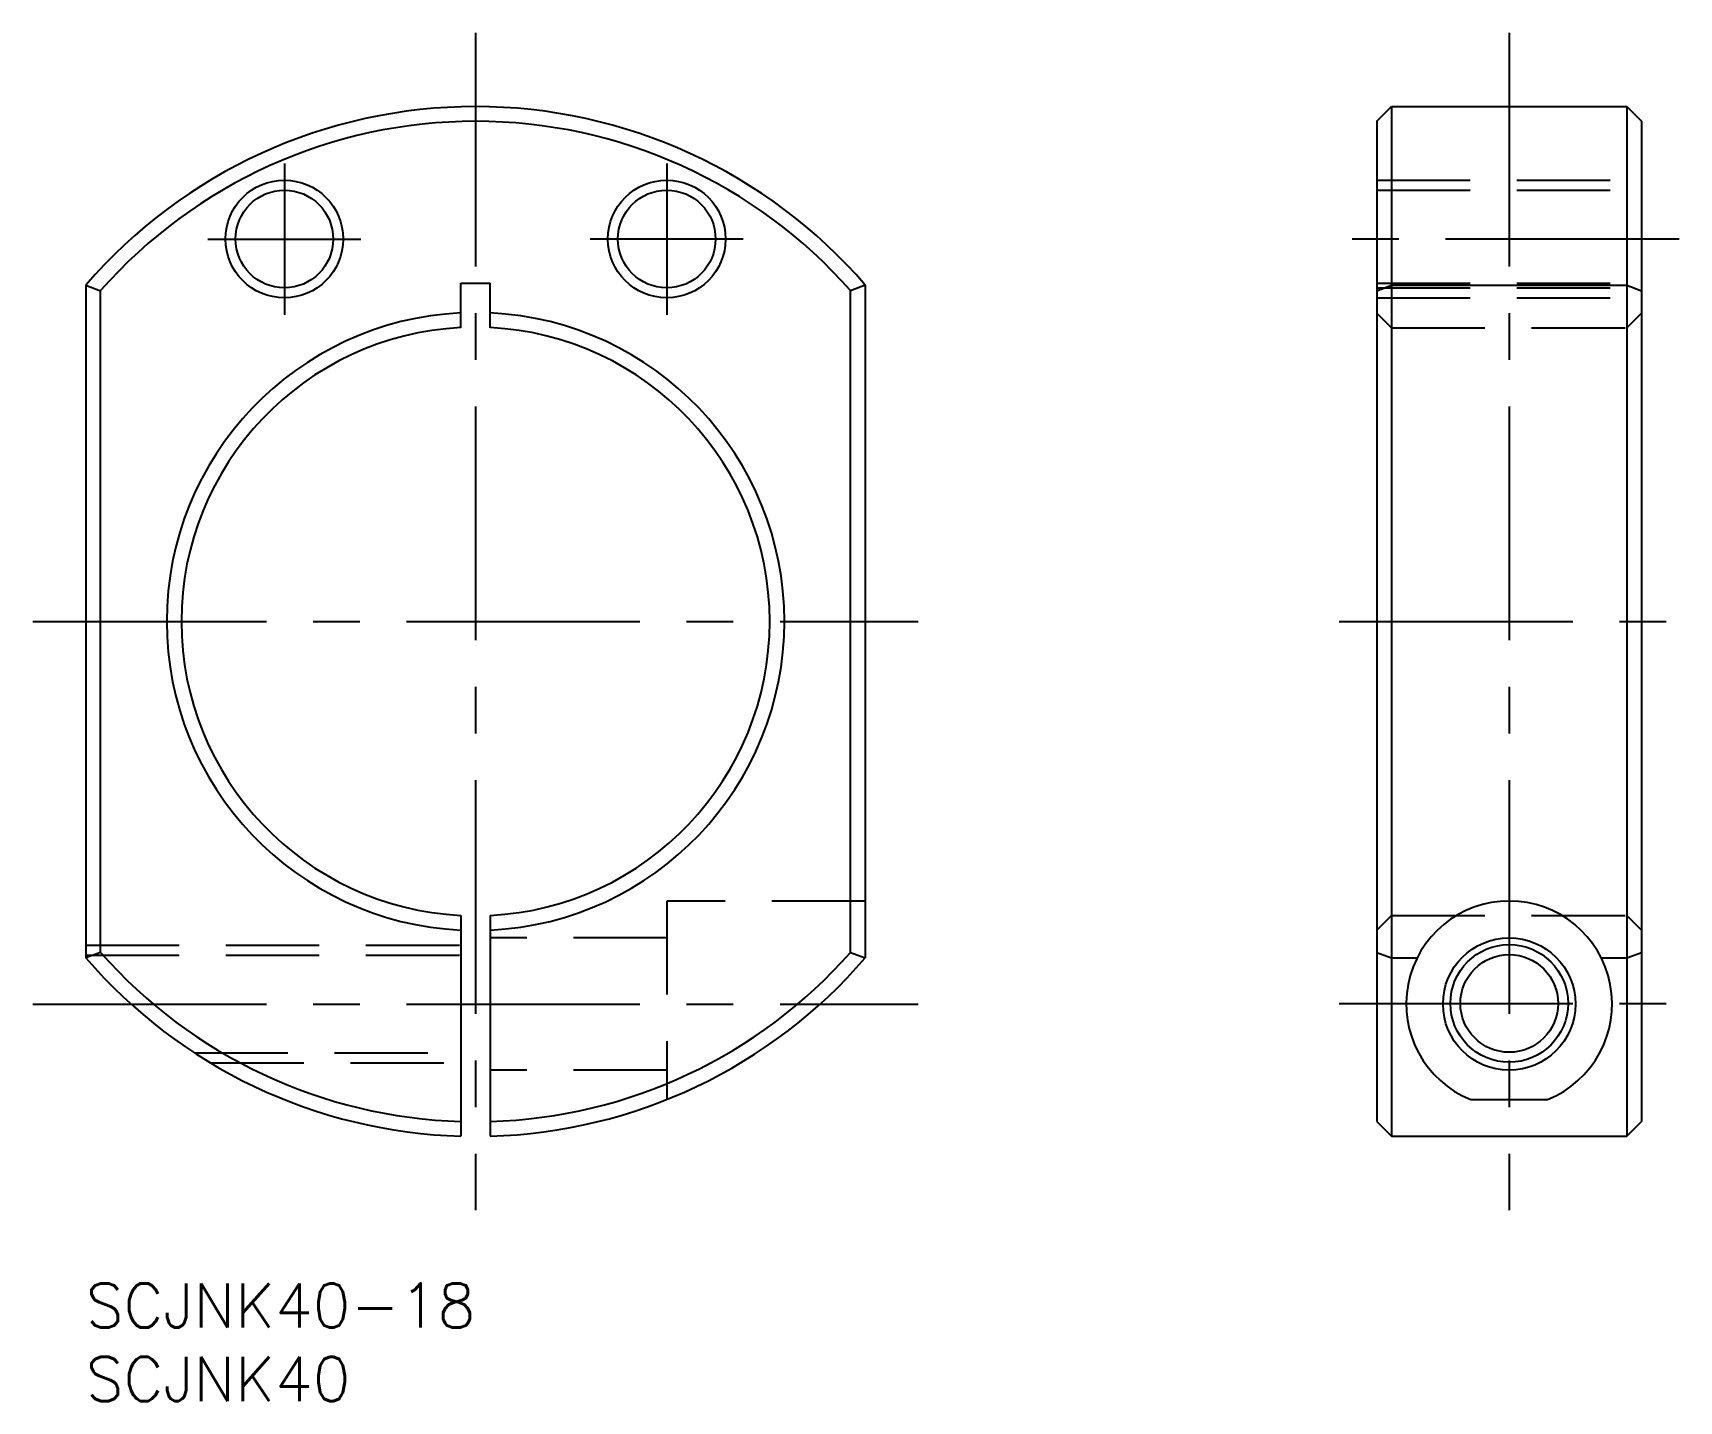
# Model space of a CAD drawing. Extents: x -4 to 108, y -8 to 85.
import ezdxf

# ---------------------------------------------------------------- set-up
doc = ezdxf.new("R2010")
doc.units = 0
doc.header["$LTSCALE"] = 0.5
doc.linetypes.add('CENTER', pattern=[50.8, 31.75, -6.35, 6.35, -6.35])
doc.linetypes.add('DASHED', pattern=[19.05, 12.7, -6.35])
for name, color, linetype in [('MSM_CENTER', 1, 'CENTER'), ('MSM_CONTINUOUS', 7, 'CONTINUOUS'), ('MSM_DASHED', 4, 'DASHED'), ('MSM_NARROW', 5, 'CONTINUOUS'), ('MSM_PART_NUMBER', 7, 'CONTINUOUS')]:
    doc.layers.add(name, color=color, linetype=linetype)
doc.styles.get("Standard").update_dxf_attribs({"font": 'txt.shx', "height": 3, "bigfont": 'bigfont.shx'})

# ---------------------------------------------------------------- blocks, each defined once
blk = doc.blocks.new('*U3')
at = {"layer": 'MSM_PART_NUMBER'}
blk.add_text('SCJNK40-18', height=3, dxfattribs=at).set_placement((0, -3))
blk = doc.blocks.new('*U4')
at = {"layer": 'MSM_PART_NUMBER'}
blk.add_text('SCJNK40', height=3, dxfattribs=at).set_placement((0, -8))

msp = doc.modelspace()

# ---------------------------------------------------------------- linework, layer by layer
at = {"layer": 'MSM_CENTER'}
for p, q in [((26.5, 85), (26.5, 4.97)), ((96.78, 85), (96.78, 4.97)), ((13.5, 76.13), (13.5, 65.84)), ((39.5, 76.13), (39.5, 65.84)), ((8.3, 70.99), (18.7, 70.99)), ((44.7, 70.99), (34.3, 70.99)), ((108.33, 70.99), (85.23, 70.99)), ((-3.6, 44.99), (56.6, 44.99)), ((85.23, 44.99), (108.33, 44.99)), ((85.23, 19.03), (108.33, 19.03)), ((-3.6, 18.99), (56.6, 18.99))]:
    msp.add_line(p, q, dxfattribs=at)
at = {"layer": 'MSM_CONTINUOUS'}
for p, q in [((87.78, 78.99), (88.78, 79.99)), ((88.78, 79.99), (88.78, 10)), ((88.78, 79.99), (104.78, 79.99)), ((104.78, 79.99), (104.78, 10)), ((104.78, 79.99), (105.78, 78.99)), ((87.78, 78.99), (87.78, 11)), ((105.78, 78.99), (105.78, 11)), ((0, 67.85), (0, 22.12)), ((0, 67.85), (1, 67.47)), ((1, 22.5), (1, 67.47)), ((25.5, 64.96), (25.5, 67.99)), ((25.5, 67.99), (27.5, 67.99)), ((27.5, 64.96), (27.5, 67.99)), ((53, 67.85), (52, 67.47)), ((52, 22.5), (52, 67.47)), ((53, 67.85), (53, 22.12)), ((87.78, 67.47), (88.78, 67.85)), ((88.78, 67.85), (104.78, 67.85)), ((104.78, 67.85), (105.78, 67.47)), ((25.5, 25.01), (25.5, 10)), ((27.5, 25.01), (27.5, 10)), ((1, 22.5), (0, 22.12)), ((52, 22.5), (53, 22.12)), ((87.78, 22.5), (88.78, 22.12)), ((104.78, 22.12), (105.78, 22.5)), ((88.78, 22.12), (90.52, 22.12)), ((103.04, 22.12), (104.78, 22.12)), ((94.17, 12.49), (99.39, 12.49)), ((87.78, 11), (88.78, 10)), ((104.78, 10), (105.78, 11)), ((88.78, 10), (104.78, 10))]:
    msp.add_line(p, q, dxfattribs=at)
for centre, radius in [((13.5, 70.99), 3.32), ((39.5, 70.99), 3.32), ((96.78, 18.99), 4.5), ((96.78, 19.03), 3.32)]:
    msp.add_circle(centre, radius, dxfattribs=at)
for centre, radius, start, end in [((26.5, 44.99), 35, 40.787, 139.213), ((26.5, 44.99), 34, 41.4096, 138.5904), ((26.5, 44.99), 21, 92.7294, 267.2706), ((26.5, 44.99), 20, 92.866, 267.134), ((26.5, 44.99), 21, 272.7294, 87.2706), ((26.5, 44.99), 20, 272.866, 87.134), ((96.78, 18.99), 7, 291.8715, 248.1285), ((26.5, 44.99), 34, 221.4096, 268.3146), ((26.5, 44.99), 34, 271.6854, 318.5904), ((26.5, 44.99), 35, 220.787, 268.3628), ((26.5, 44.99), 35, 271.6372, 319.213)]:
    msp.add_arc(centre, radius, start, end, dxfattribs=at)
at = {"layer": 'MSM_DASHED'}
for p, q in [((87.78, 74.99), (105.78, 74.99)), ((87.78, 74.31), (105.78, 74.31)), ((87.78, 67.99), (105.78, 67.99)), ((87.78, 67.66), (105.78, 67.66)), ((87.78, 66.99), (105.78, 66.99)), ((87.78, 65.96), (88.78, 64.96)), ((88.78, 64.96), (104.78, 64.96)), ((104.78, 64.96), (105.78, 65.96)), ((39.5, 25.99), (39.5, 12.49)), ((53, 25.99), (39.5, 25.99)), ((87.78, 24.01), (88.78, 25.01)), ((88.78, 25.01), (104.78, 25.01)), ((104.78, 25.01), (105.78, 24.01)), ((0, 22.99), (25.5, 22.99)), ((39.5, 23.49), (27.5, 23.49)), ((0, 22.31), (25.5, 22.31)), ((7.39, 15.66), (25.5, 15.66)), ((8.47, 14.99), (25.5, 14.99)), ((39.5, 14.49), (27.5, 14.49))]:
    msp.add_line(p, q, dxfattribs=at)
at = {"layer": 'MSM_NARROW'}
for centre in [(13.5, 70.99), (39.5, 70.99), (96.78, 19.03)]:
    msp.add_circle(centre, 4, dxfattribs=at)

# ---------------------------------------------------------------- block references
at = {"layer": 'MSM_CONTINUOUS'}
for name in ['*U3', '*U4']:
    msp.add_blockref(name, (0, 0), dxfattribs=at)

doc.saveas('drawing.dxf')
